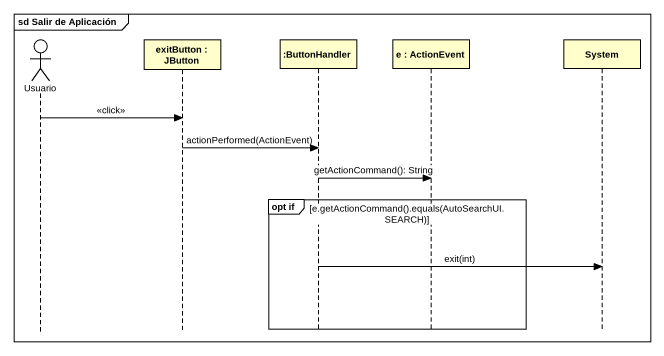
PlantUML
@startuml
mainframe sd Salir de Aplicación
hide footbox
actor Usuario
participant "exitButton : JButton" as exitButton
participant ":ButtonHandler" as ButtonHandler
participant "e : ActionEvent" as e
participant System

Usuario -> exitButton : <<click>>
exitButton -> ButtonHandler : actionPerformed(ActionEvent)
ButtonHandler -> e : getActionCommand(): String
group opt if [e.getActionCommand().equals(AutoSearchUI.SEARCH)]
  ButtonHandler -> System : exit(int)
end
@enduml
